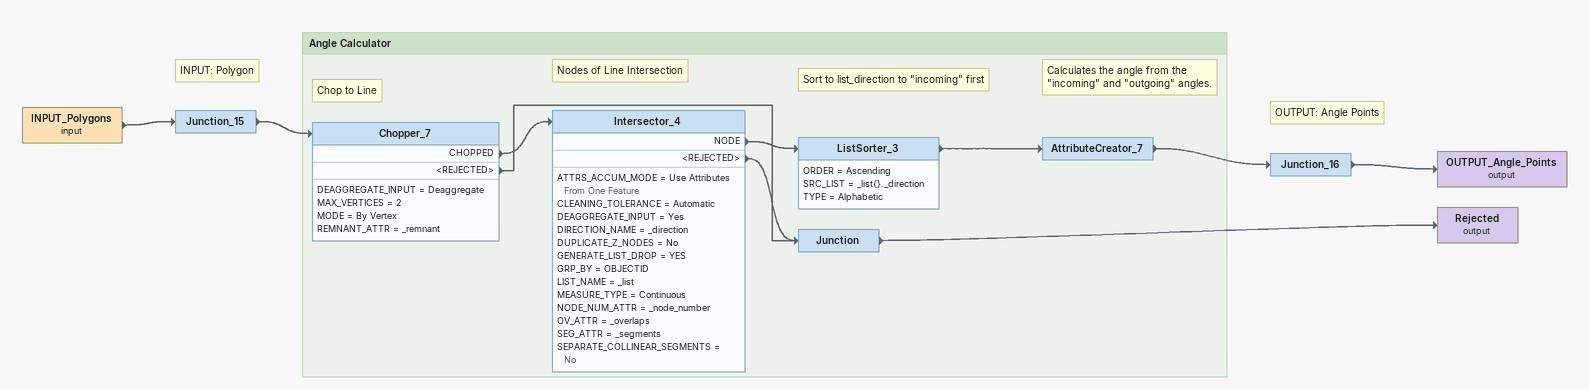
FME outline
INPUT_Polygons (input)
    -> Junction_15
Note: INPUT: Polygon
Junction_15
    -> Chopper_7
Note: OUTPUT: Angle Points
Junction_16
    -> OUTPUT_Angle_Points (output)
OUTPUT_Angle_Points (output)
Rejected (output)

Bookmark: Angle Calculator
Note: Chop to Line
Chopper_7
    DEAGGREGATE_INPUT = Deaggregate
    MAX_VERTICES = 2
    MODE = By Vertex
    REMNANT_ATTR = _remnant
    CHOPPED -> Intersector_4
    <REJECTED> -> Junction
Note: Nodes of Line Intersection
Intersector_4
    ATTRS_ACCUM_MODE = Use Attributes From One Feature
    CLEANING_TOLERANCE = Automatic
    DEAGGREGATE_INPUT = Yes
    DIRECTION_NAME = _direction
    DUPLICATE_Z_NODES = No
    GENERATE_LIST_DROP = YES
    GRP_BY = OBJECTID
    LIST_NAME = _list
    MEASURE_TYPE = Continuous
    NODE_NUM_ATTR = _node_number
    OV_ATTR = _overlaps
    SEG_ATTR = _segments
    SEPARATE_COLLINEAR_SEGMENTS = No
    NODE -> ListSorter_3
    <REJECTED> -> Junction
Note: Sort to list_direction to "incoming" first
ListSorter_3
    ORDER = Ascending
    SRC_LIST = _list{}._direction
    TYPE = Alphabetic
    -> AttributeCreator_7
Note: Calculates the angle from the "incoming" and "outgoing" angles.
AttributeCreator_7
    -> Junction_16
Junction
    -> Rejected (output)
